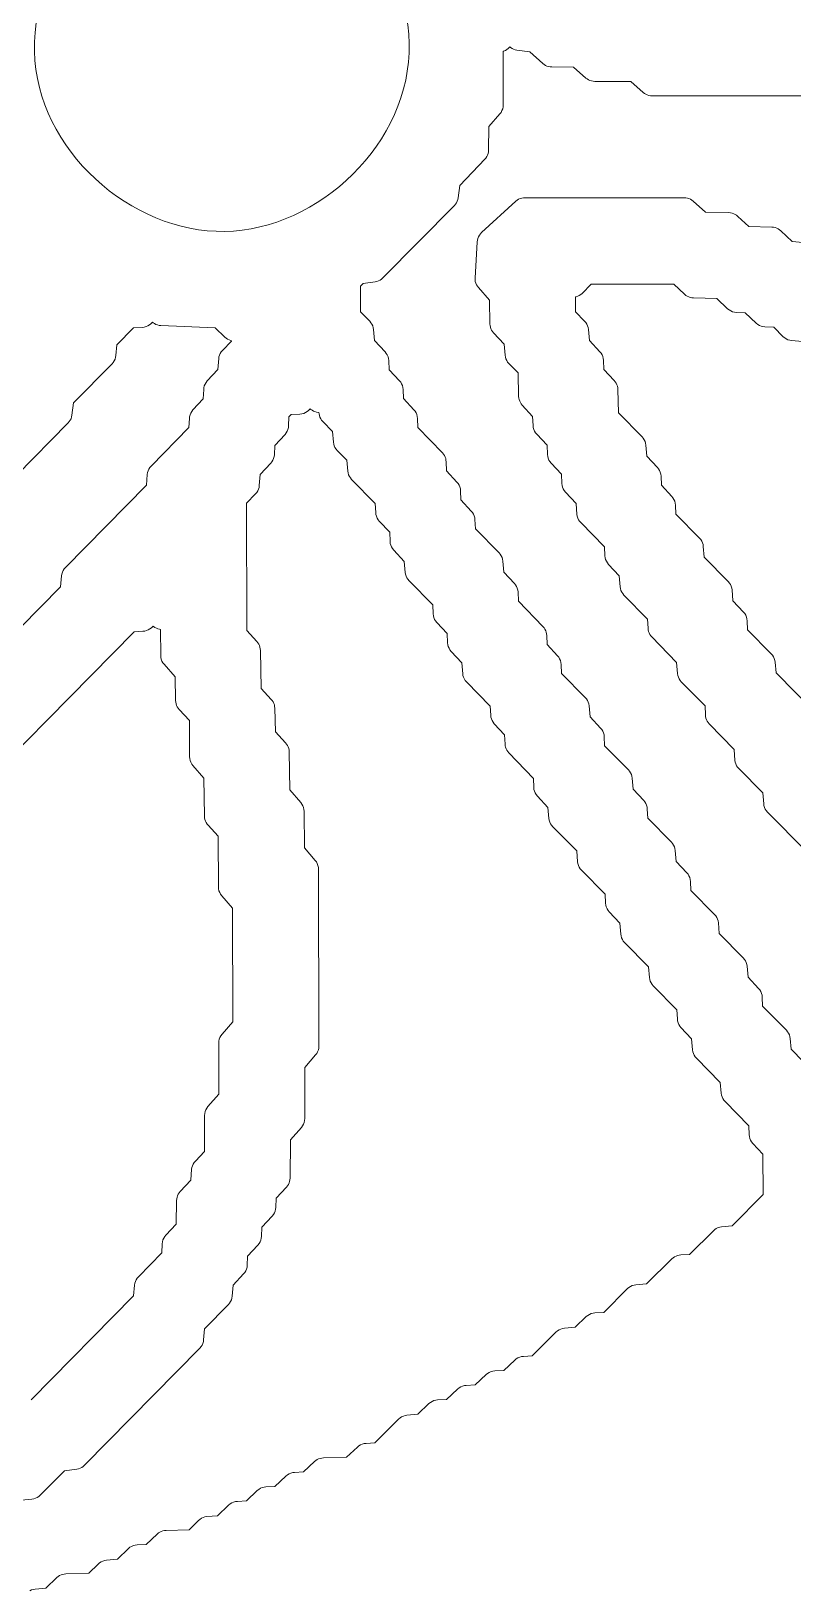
# Model space of a CAD drawing. Header units: inches. Extents: x 36 to 190, y -75 to 56.
# Drawn here: x 55.652 to 57.064, y 36.97 to 39.862 of the extents above; entities that cross this region are included whole.
import ezdxf

# ---------------------------------------------------------------- set-up
doc = ezdxf.new("R2010")
doc.units = ezdxf.units.IN
doc.layers.add('02_APPROVED_PDF_OUTLINES', color=7, linetype='Continuous', lineweight=15)

# ---------------------------------------------------------------- blocks, each defined once
blk = doc.blocks.new('01_SCALLOP')
at = {"layer": '02_APPROVED_PDF_OUTLINES'}
for points in [[(57.0823, 39.4702), (57.0623, 39.472), (57.0416, 39.4917), (57.0392, 39.4936), (57.0366, 39.4953), (57.0339, 39.4966), (57.031, 39.4976), (57.028, 39.4983), (57.0249, 39.4985), (56.9819, 39.4994), (56.9619, 39.5184), (56.9595, 39.5204), (56.9569, 39.5221), (56.9542, 39.5234), (56.9513, 39.5244), (56.9483, 39.525), (56.9452, 39.5253), (56.9018, 39.5262), (56.8788, 39.5466), (56.8764, 39.5485), (56.8738, 39.5501), (56.871, 39.5513), (56.8682, 39.5522), (56.8652, 39.5528), (56.8622, 39.5529), (56.5672, 39.553), (56.5642, 39.5528), (56.5611, 39.5523), (56.5582, 39.5513), (56.5554, 39.55), (56.5528, 39.5484), (56.5504, 39.5465), (56.4867, 39.4883), (56.4845, 39.486), (56.4826, 39.4834), (56.481, 39.4806), (56.4798, 39.4776), (56.479, 39.4745), (56.4786, 39.4713), (56.4747, 39.4041), (56.4747, 39.4009), (56.4751, 39.3977), (56.476, 39.3946), (56.4772, 39.3916), (56.4789, 39.3888), (56.4808, 39.3862), (56.5012, 39.363), (56.5022, 39.3188), (56.5024, 39.3158), (56.5031, 39.3128), (56.504, 39.31), (56.5054, 39.3072), (56.507, 39.3047), (56.5089, 39.3023), (56.5285, 39.2813), (56.5303, 39.261), (56.5308, 39.2576), (56.5318, 39.2543), (56.5333, 39.2512), (56.5351, 39.2483), (56.5373, 39.2457), (56.5545, 39.228), (56.5555, 39.1847), (56.5558, 39.1816), (56.5564, 39.1787), (56.5574, 39.1758), (56.5587, 39.1731), (56.5603, 39.1705), (56.5623, 39.1682), (56.5814, 39.1476), (56.5822, 39.1305), (56.5826, 39.127), (56.5835, 39.1235), (56.5849, 39.1203), (56.5867, 39.1173), (56.5889, 39.1145), (56.6081, 39.094), (56.6089, 39.0768), (56.6093, 39.0733), (56.6102, 39.0699), (56.6115, 39.0666), (56.6133, 39.0636), (56.6156, 39.0608), (56.6347, 39.0403), (56.6355, 39.0231), (56.6359, 39.0196), (56.6368, 39.0162), (56.6382, 39.013), (56.64, 39.0099), (56.6422, 39.0072), (56.6618, 38.9862), (56.6636, 38.9658), (56.6641, 38.9624), (56.6651, 38.9591), (56.6666, 38.956), (56.6684, 38.9531), (56.6707, 38.9505), (56.7146, 38.9058), (56.7154, 38.889), (56.7158, 38.8855), (56.7167, 38.8821), (56.7181, 38.8788), (56.7199, 38.8758), (56.7221, 38.873), (56.7417, 38.8521), (56.7435, 38.8317), (56.744, 38.8283), (56.745, 38.825), (56.7465, 38.8219), (56.7483, 38.819), (56.7506, 38.8163), (56.7945, 38.7716), (56.7953, 38.7549), (56.7956, 38.7519), (56.7963, 38.7489), (56.7973, 38.7461), (56.7986, 38.7434), (56.8003, 38.7409), (56.8022, 38.7386), (56.8482, 38.6909), (56.85, 38.6707), (56.8505, 38.6673), (56.8515, 38.664), (56.8529, 38.6609), (56.8548, 38.658), (56.857, 38.6554), (56.901, 38.6107), (56.9018, 38.5939), (56.9021, 38.5909), (56.9027, 38.588), (56.9038, 38.5851), (56.9051, 38.5825), (56.9068, 38.58), (56.9087, 38.5777), (56.9547, 38.5299), (56.9564, 38.5098), (56.957, 38.5064), (56.958, 38.5031), (56.9594, 38.4999), (56.9613, 38.497), (56.9635, 38.4944), (57.0079, 38.4493), (57.0097, 38.4293), (57.0102, 38.4259), (57.0112, 38.4226), (57.0127, 38.4194), (57.0145, 38.4165), (57.0168, 38.4139), (57.0883, 38.3415)], [(57.105, 37.9288), (57.0606, 37.974), (57.0588, 37.994), (57.0583, 37.9974), (57.0573, 38.0007), (57.0558, 38.0038), (57.054, 38.0067), (57.0517, 38.0093), (57.0078, 38.054), (57.007, 38.0708), (57.0066, 38.0743), (57.0057, 38.0777), (57.0043, 38.081), (57.0025, 38.084), (57.0003, 38.0867), (56.9807, 38.1077), (56.9789, 38.1281), (56.9784, 38.1315), (56.9774, 38.1348), (56.9759, 38.1379), (56.9741, 38.1408), (56.9718, 38.1434), (56.9274, 38.1886), (56.9257, 38.2086), (56.9251, 38.212), (56.9241, 38.2153), (56.9227, 38.2184), (56.9208, 38.2213), (56.9186, 38.2239), (56.8746, 38.2686), (56.8739, 38.2854), (56.8735, 38.2889), (56.8726, 38.2923), (56.8712, 38.2956), (56.8694, 38.2986), (56.8672, 38.3014), (56.8476, 38.3223), (56.8458, 38.3427), (56.8452, 38.3461), (56.8442, 38.3494), (56.8428, 38.3525), (56.8409, 38.3554), (56.8387, 38.3581), (56.7947, 38.4028), (56.794, 38.4195), (56.7936, 38.4231), (56.7927, 38.4265), (56.7913, 38.4297), (56.7895, 38.4328), (56.7873, 38.4355), (56.7677, 38.4565), (56.7659, 38.4769), (56.7654, 38.4803), (56.7644, 38.4836), (56.7629, 38.4867), (56.7611, 38.4896), (56.7588, 38.4922), (56.7148, 38.5369), (56.7141, 38.5537), (56.7137, 38.5572), (56.7128, 38.5606), (56.7114, 38.5639), (56.7096, 38.5669), (56.7074, 38.5696), (56.6878, 38.5906), (56.686, 38.611), (56.6855, 38.6144), (56.6845, 38.6177), (56.683, 38.6208), (56.6812, 38.6237), (56.6789, 38.6263), (56.635, 38.671), (56.6342, 38.6878), (56.6338, 38.6913), (56.6329, 38.6948), (56.6315, 38.698), (56.6297, 38.701), (56.6275, 38.7038), (56.6083, 38.7243), (56.6076, 38.7415), (56.6072, 38.7445), (56.6066, 38.7474), (56.6056, 38.7502), (56.6042, 38.7529), (56.6026, 38.7554), (56.6006, 38.7577), (56.5551, 38.805), (56.5543, 38.822), (56.5539, 38.8255), (56.553, 38.8289), (56.5517, 38.8321), (56.5498, 38.8352), (56.5476, 38.8379), (56.528, 38.8589), (56.5262, 38.8793), (56.5257, 38.8827), (56.5247, 38.886), (56.5233, 38.8891), (56.5214, 38.892), (56.5191, 38.8946), (56.4752, 38.9393), (56.4744, 38.9561), (56.474, 38.9596), (56.4731, 38.963), (56.4718, 38.9663), (56.47, 38.9693), (56.4677, 38.9721), (56.4485, 38.9926), (56.4478, 39.0098), (56.4474, 39.0133), (56.4465, 39.0167), (56.4451, 39.0199), (56.4433, 39.023), (56.4411, 39.0257), (56.4219, 39.0463), (56.4211, 39.0634), (56.4208, 39.0664), (56.4202, 39.0693), (56.4191, 39.0722), (56.4178, 39.0749), (56.4161, 39.0774), (56.4142, 39.0797), (56.3687, 39.127), (56.3679, 39.1439), (56.3675, 39.1474), (56.3666, 39.1508), (56.3652, 39.1541), (56.3634, 39.1571), (56.3612, 39.1599), (56.342, 39.1804), (56.3413, 39.1976), (56.3408, 39.2011), (56.3399, 39.2045), (56.3386, 39.2077), (56.3368, 39.2108), (56.3345, 39.2135), (56.3154, 39.2341), (56.3146, 39.2512), (56.3142, 39.2547), (56.3133, 39.2582), (56.3119, 39.2614), (56.3101, 39.2644), (56.3079, 39.2672), (56.2883, 39.2882), (56.2865, 39.3085), (56.286, 39.3119), (56.285, 39.3152), (56.2836, 39.3183), (56.2817, 39.3212), (56.2795, 39.3238), (56.2625, 39.3413), (56.2624, 39.389), (56.267, 39.3937), (56.2897, 39.397), (56.2928, 39.3977), (56.2959, 39.3987), (56.2988, 39.4002), (56.3015, 39.402), (56.3039, 39.4042), (56.4364, 39.5385), (56.4385, 39.5409), (56.4402, 39.5436), (56.4416, 39.5465), (56.4427, 39.5495), (56.4433, 39.5526), (56.4465, 39.5758), (56.4928, 39.6242), (56.4948, 39.6265), (56.4964, 39.6291), (56.4978, 39.6319), (56.4988, 39.6349), (56.4994, 39.6379), (56.4997, 39.641), (56.5005, 39.6851), (56.5208, 39.7084), (56.5229, 39.7112), (56.5246, 39.7144), (56.5259, 39.7177), (56.5267, 39.7212), (56.5269, 39.7248), (56.527, 39.8243), (56.5276, 39.8245), (56.5308, 39.8259), (56.5337, 39.8276), (56.5363, 39.8298), (56.5394, 39.8327), (56.5406, 39.8316), (56.5433, 39.8298), (56.5462, 39.8284), (56.5492, 39.8273), (56.5524, 39.8266), (56.5759, 39.8233), (56.6002, 39.8017), (56.6026, 39.7999), (56.6051, 39.7983), (56.6079, 39.7971), (56.6107, 39.7962), (56.6137, 39.7956), (56.6167, 39.7954), (56.657, 39.7952), (56.6799, 39.7749), (56.6822, 39.7731), (56.6848, 39.7715), (56.6876, 39.7703), (56.6904, 39.7694), (56.6934, 39.7688), (56.6964, 39.7686), (56.7633, 39.7684), (56.7861, 39.7482), (56.7885, 39.7463), (56.7911, 39.7448), (56.7938, 39.7435), (56.7967, 39.7426), (56.7997, 39.7421), (56.8027, 39.7419), (57.1342, 39.7418)], [(57.1037, 38.5998), (57.0327, 38.6718), (57.0309, 38.6918), (57.0304, 38.6952), (57.0294, 38.6985), (57.028, 38.7016), (57.0261, 38.7045), (57.0238, 38.7071), (56.9799, 38.7518), (56.9791, 38.7686), (56.9787, 38.7721), (56.9778, 38.7755), (56.9765, 38.7788), (56.9747, 38.7818), (56.9724, 38.7846), (56.9528, 38.8055), (56.951, 38.8259), (56.9505, 38.8293), (56.9495, 38.8326), (56.9481, 38.8357), (56.9462, 38.8386), (56.944, 38.8413), (56.8996, 38.8864), (56.8978, 38.9064), (56.8973, 38.9098), (56.8963, 38.9131), (56.8948, 38.9162), (56.893, 38.9191), (56.8907, 38.9217), (56.8467, 38.9664), (56.846, 38.9832), (56.8456, 38.9867), (56.8447, 38.9902), (56.8433, 38.9934), (56.8415, 38.9964), (56.8393, 38.9992), (56.8201, 39.0197), (56.8194, 39.0369), (56.8189, 39.0404), (56.8181, 39.0438), (56.8167, 39.0471), (56.8149, 39.0501), (56.8127, 39.0528), (56.7931, 39.0738), (56.7913, 39.0942), (56.7907, 39.0976), (56.7897, 39.1009), (56.7883, 39.104), (56.7864, 39.1069), (56.7842, 39.1095), (56.7404, 39.154), (56.7394, 39.1973), (56.7392, 39.2004), (56.7386, 39.2033), (56.7376, 39.2062), (56.7363, 39.2089), (56.7346, 39.2115), (56.7327, 39.2138), (56.7135, 39.2344), (56.7128, 39.2515), (56.7124, 39.255), (56.7115, 39.2585), (56.7101, 39.2617), (56.7083, 39.2647), (56.7061, 39.2675), (56.6865, 39.2885), (56.6847, 39.3088), (56.6841, 39.3122), (56.6832, 39.3155), (56.6817, 39.3186), (56.6799, 39.3215), (56.6777, 39.3241), (56.6607, 39.3416), (56.6606, 39.3689), (56.6619, 39.3691), (56.665, 39.3702), (56.6679, 39.3716), (56.6707, 39.3734), (56.6731, 39.3756), (56.6902, 39.3926), (56.8432, 39.3927), (56.863, 39.3739), (56.8654, 39.3719), (56.8679, 39.3703), (56.8707, 39.3689), (56.8736, 39.3679), (56.8766, 39.3673), (56.8797, 39.3671), (56.9226, 39.3661), (56.9427, 39.3471), (56.9455, 39.3449), (56.9485, 39.343), (56.9518, 39.3416), (56.9553, 39.3407), (56.9588, 39.3403), (56.9755, 39.3396), (56.9958, 39.3203), (56.9986, 39.3181), (57.0017, 39.3162), (57.0049, 39.3148), (57.0084, 39.3139), (57.0119, 39.3135), (57.0284, 39.3128), (57.046, 39.2953), (57.0486, 39.2931), (57.0515, 39.2912), (57.0546, 39.2897), (57.0579, 39.2887), (57.0614, 39.2882), (57.0814, 39.2864)], [(55.6246, 39.0382), (55.7204, 39.1353), (55.7225, 39.1378), (55.7243, 39.1404), (55.7257, 39.1433), (55.7268, 39.1464), (55.7274, 39.1495), (55.7305, 39.1725), (55.8017, 39.2451), (55.804, 39.2477), (55.8058, 39.2506), (55.8073, 39.2538), (55.8083, 39.2571), (55.8088, 39.2605), (55.8105, 39.2804), (55.8415, 39.3119), (55.8578, 39.3126), (55.8613, 39.313), (55.8647, 39.3139), (55.8679, 39.3153), (55.871, 39.3171), (55.8737, 39.3193), (55.8768, 39.3222), (55.8779, 39.3212), (55.8804, 39.3195), (55.8832, 39.318), (55.8862, 39.317), (55.8892, 39.3163), (55.8923, 39.3159), (55.9932, 39.312), (56.0107, 39.2945), (56.0132, 39.2924), (56.0159, 39.2906), (56.0189, 39.2892), (56.022, 39.2881), (56.0233, 39.2879), (56.0233, 39.2873), (56.0064, 39.2699), (56.0042, 39.2673), (56.0024, 39.2644), (56.0009, 39.2613), (56, 39.258), (55.9994, 39.2546), (55.9977, 39.2342), (55.9782, 39.2132), (55.976, 39.2105), (55.9742, 39.2074), (55.9728, 39.2041), (55.972, 39.2007), (55.9716, 39.1972), (55.9709, 39.1801), (55.9518, 39.1595), (55.9496, 39.1568), (55.9478, 39.1537), (55.9464, 39.1504), (55.9455, 39.147), (55.9451, 39.1435), (55.9444, 39.1268), (55.8742, 39.0552), (55.8719, 39.0525), (55.8701, 39.0496), (55.8686, 39.0465), (55.8676, 39.0432), (55.8671, 39.0398), (55.8654, 39.0198), (55.7153, 38.8672), (55.7131, 38.8646), (55.7112, 38.8616), (55.7097, 38.8585), (55.7087, 38.8552), (55.7082, 38.8518), (55.7065, 38.8318), (55.4096, 38.5308)], [(55.6333, 37.1381), (55.6533, 37.1399), (55.6567, 37.1405), (55.6601, 37.1415), (55.6632, 37.143), (55.6661, 37.1449), (55.6688, 37.1472), (55.7137, 37.1924), (55.7364, 37.1957), (55.7396, 37.1964), (55.7427, 37.1974), (55.7456, 37.1989), (55.7482, 37.2007), (55.7507, 37.2029), (55.9644, 37.4201), (55.9667, 37.4227), (55.9686, 37.4256), (55.97, 37.4287), (55.971, 37.4321), (55.9715, 37.4355), (55.9732, 37.4555), (56.0174, 37.5007), (56.0197, 37.5033), (56.0215, 37.5062), (56.023, 37.5093), (56.0239, 37.5126), (56.0245, 37.5161), (56.0262, 37.5364), (56.0457, 37.5574), (56.0479, 37.5602), (56.0497, 37.5632), (56.0511, 37.5665), (56.052, 37.5699), (56.0523, 37.5734), (56.0531, 37.5906), (56.0721, 37.6111), (56.0744, 37.6139), (56.0762, 37.6169), (56.0775, 37.6202), (56.0784, 37.6236), (56.0788, 37.6271), (56.0795, 37.6443), (56.0986, 37.6648), (56.1008, 37.6676), (56.1026, 37.6706), (56.104, 37.6739), (56.1048, 37.6773), (56.1052, 37.6808), (56.1059, 37.698), (56.125, 37.7185), (56.127, 37.7209), (56.1286, 37.7235), (56.1299, 37.7263), (56.1309, 37.7292), (56.1315, 37.7322), (56.1317, 37.7352), (56.1326, 37.8061), (56.1527, 37.8293), (56.1549, 37.8322), (56.1566, 37.8353), (56.1579, 37.8386), (56.1586, 37.8421), (56.1589, 37.8457), (56.159, 37.9405), (56.179, 37.9635), (56.1812, 37.9664), (56.1829, 37.9695), (56.1842, 37.9729), (56.1849, 37.9764), (56.1852, 37.98), (56.1845, 38.3079), (56.1843, 38.3114), (56.1835, 38.3149), (56.1822, 38.3183), (56.1805, 38.3214), (56.1784, 38.3243), (56.1582, 38.3474), (56.1578, 38.4153), (56.1575, 38.4189), (56.1567, 38.4223), (56.1555, 38.4257), (56.1538, 38.4288), (56.1516, 38.4316), (56.1313, 38.4548), (56.1302, 38.5257), (56.13, 38.5287), (56.1294, 38.5317), (56.1284, 38.5347), (56.1271, 38.5374), (56.1254, 38.54), (56.1235, 38.5424), (56.1045, 38.5627), (56.1035, 38.6064), (56.1032, 38.6094), (56.1026, 38.6124), (56.1017, 38.6152), (56.1003, 38.618), (56.0987, 38.6205), (56.0968, 38.6229), (56.0779, 38.6431), (56.0767, 38.7135), (56.0765, 38.7166), (56.0759, 38.7196), (56.0749, 38.7225), (56.0736, 38.7253), (56.072, 38.7278), (56.07, 38.7302), (56.0513, 38.7503), (56.0508, 38.9864), (56.0677, 39.0038), (56.0699, 39.0064), (56.0718, 39.0093), (56.0732, 39.0125), (56.0742, 39.0157), (56.0747, 39.0191), (56.0764, 39.0395), (56.0959, 39.0605), (56.0981, 39.0633), (56.0999, 39.0663), (56.1013, 39.0696), (56.1022, 39.073), (56.1026, 39.0765), (56.1033, 39.0937), (56.1224, 39.1142), (56.1246, 39.117), (56.1264, 39.12), (56.1277, 39.1233), (56.1286, 39.1267), (56.129, 39.1302), (56.1297, 39.1469), (56.1338, 39.1511), (56.1501, 39.1518), (56.1536, 39.1522), (56.157, 39.1531), (56.1602, 39.1545), (56.1633, 39.1563), (56.166, 39.1585), (56.1691, 39.1614), (56.17, 39.1605), (56.1725, 39.1588), (56.1751, 39.1574), (56.1778, 39.1563), (56.1807, 39.1556), (56.1852, 39.1547), (56.1855, 39.1524), (56.1861, 39.1492), (56.1872, 39.1462), (56.1886, 39.1432), (56.1903, 39.1405), (56.1924, 39.1381), (56.2103, 39.1198), (56.2121, 39.0997), (56.2126, 39.0963), (56.2136, 39.093), (56.215, 39.0899), (56.2169, 39.087), (56.2191, 39.0844), (56.237, 39.0661), (56.2387, 39.046), (56.2393, 39.0426), (56.2403, 39.0393), (56.2417, 39.0362), (56.2436, 39.0333), (56.2458, 39.0307), (56.2898, 38.986), (56.2905, 38.9692), (56.2909, 38.9657), (56.2918, 38.9623), (56.2932, 38.959), (56.295, 38.956), (56.2972, 38.9532), (56.3164, 38.9327), (56.3172, 38.9155), (56.3176, 38.912), (56.3185, 38.9086), (56.3198, 38.9054), (56.3217, 38.9023), (56.3239, 38.8996), (56.3435, 38.8786), (56.3453, 38.8582), (56.3458, 38.8548), (56.3468, 38.8515), (56.3482, 38.8484), (56.3501, 38.8455), (56.3523, 38.8429), (56.3963, 38.7982), (56.3971, 38.7814), (56.3975, 38.7779), (56.3984, 38.7745), (56.3997, 38.7712), (56.4015, 38.7682), (56.4038, 38.7654), (56.4229, 38.7449), (56.4237, 38.7277), (56.4241, 38.7242), (56.425, 38.7208), (56.4264, 38.7176), (56.4282, 38.7145), (56.4304, 38.7118), (56.45, 38.6908), (56.4518, 38.6704), (56.4523, 38.667), (56.4533, 38.6637), (56.4548, 38.6606), (56.4566, 38.6577), (56.4589, 38.6551), (56.5028, 38.6104), (56.5036, 38.5936), (56.504, 38.5901), (56.5049, 38.5867), (56.5063, 38.5834), (56.5081, 38.5804), (56.5103, 38.5776), (56.5295, 38.5571), (56.5302, 38.5399), (56.5306, 38.5369), (56.5312, 38.534), (56.5322, 38.5312), (56.5336, 38.5285), (56.5353, 38.526), (56.5372, 38.5237), (56.5827, 38.4764), (56.5835, 38.4595), (56.5839, 38.4559), (56.5848, 38.4525), (56.5861, 38.4493), (56.588, 38.4463), (56.5902, 38.4435), (56.6098, 38.4225), (56.6116, 38.4021), (56.6121, 38.3987), (56.6131, 38.3954), (56.6146, 38.3923), (56.6164, 38.3894), (56.6187, 38.3868), (56.6631, 38.3417), (56.6648, 38.3217), (56.6653, 38.3183), (56.6663, 38.315), (56.6678, 38.3118), (56.6697, 38.3089), (56.6719, 38.3063), (56.7159, 38.2616), (56.7166, 38.2448), (56.717, 38.2413), (56.7179, 38.2379), (56.7193, 38.2347), (56.7211, 38.2316), (56.7233, 38.2289), (56.7429, 38.2079), (56.7447, 38.1875), (56.7452, 38.1841), (56.7462, 38.1808), (56.7477, 38.1777), (56.7495, 38.1748), (56.7518, 38.1722), (56.7962, 38.1271), (56.7979, 38.107), (56.7985, 38.1036), (56.7995, 38.1003), (56.8009, 38.0972), (56.8028, 38.0943), (56.805, 38.0917), (56.849, 38.047), (56.8497, 38.0302), (56.8501, 38.0267), (56.851, 38.0233), (56.8524, 38.02), (56.8542, 38.017), (56.8564, 38.0143), (56.876, 37.9933), (56.8778, 37.9729), (56.8784, 37.9695), (56.8794, 37.9662), (56.8808, 37.9631), (56.8827, 37.9602), (56.8849, 37.9576), (56.9293, 37.9124), (56.9311, 37.8924), (56.9316, 37.889), (56.9326, 37.8857), (56.9341, 37.8826), (56.9359, 37.8797), (56.9382, 37.8771), (56.9821, 37.8324), (56.9829, 37.8156), (56.9833, 37.8121), (56.9842, 37.8087), (56.9855, 37.8054), (56.9874, 37.8024), (56.9896, 37.7996), (57.0083, 37.7795), (57.0085, 37.7046), (56.9514, 37.6467), (56.9318, 37.645), (56.9284, 37.6444), (56.9251, 37.6434), (56.9219, 37.6419), (56.919, 37.64), (56.9164, 37.6377), (56.8724, 37.5935), (56.856, 37.5927), (56.853, 37.5924), (56.85, 37.5917), (56.8472, 37.5907), (56.8445, 37.5893), (56.8419, 37.5876), (56.8396, 37.5856), (56.7925, 37.5393), (56.7728, 37.5375), (56.7693, 37.5369), (56.766, 37.5359), (56.7628, 37.5344), (56.7599, 37.5325), (56.7573, 37.5302), (56.7133, 37.486), (56.697, 37.4852), (56.6934, 37.4848), (56.69, 37.4839), (56.6867, 37.4825), (56.6836, 37.4806), (56.6809, 37.4784), (56.6602, 37.4587), (56.6402, 37.4569), (56.6368, 37.4563), (56.6334, 37.4553), (56.6303, 37.4538), (56.6274, 37.4519), (56.6247, 37.4496), (56.5807, 37.4054), (56.5644, 37.4046), (56.5609, 37.4042), (56.5574, 37.4033), (56.5541, 37.4019), (56.551, 37.4), (56.5483, 37.3977), (56.5281, 37.3785), (56.5114, 37.3777), (56.5078, 37.3773), (56.5044, 37.3764), (56.5011, 37.375), (56.498, 37.3731), (56.4953, 37.3709), (56.475, 37.3516), (56.4583, 37.3509), (56.4548, 37.3504), (56.4513, 37.3495), (56.448, 37.3481), (56.445, 37.3463), (56.4422, 37.344), (56.422, 37.3247), (56.4053, 37.324), (56.4017, 37.3236), (56.3983, 37.3226), (56.395, 37.3212), (56.3919, 37.3194), (56.3892, 37.3171), (56.3685, 37.2974), (56.3485, 37.2956), (56.3451, 37.2951), (56.3418, 37.294), (56.3386, 37.2926), (56.3357, 37.2906), (56.333, 37.2883), (56.2891, 37.2441), (56.2727, 37.2434), (56.2692, 37.2429), (56.2657, 37.242), (56.2624, 37.2406), (56.2594, 37.2388), (56.2566, 37.2365), (56.2366, 37.2175), (56.1937, 37.2165), (56.1906, 37.2162), (56.1876, 37.2156), (56.1847, 37.2146), (56.182, 37.2132), (56.1794, 37.2116), (56.177, 37.2096), (56.1568, 37.1903), (56.1401, 37.1896), (56.1366, 37.1892), (56.1331, 37.1882), (56.1298, 37.1868), (56.1267, 37.185), (56.124, 37.1827), (56.1038, 37.1635), (56.0871, 37.1627), (56.0835, 37.1623), (56.0801, 37.1614), (56.0768, 37.16), (56.0737, 37.1581), (56.071, 37.1558), (56.0507, 37.1366), (56.034, 37.1358), (56.0305, 37.1354), (56.027, 37.1345), (56.0237, 37.1331), (56.0207, 37.1312), (56.0179, 37.129), (55.9972, 37.1093), (55.9773, 37.1075), (55.9738, 37.1069), (55.9705, 37.1059), (55.9674, 37.1044), (55.9645, 37.1025), (55.9619, 37.1003), (55.9446, 37.083), (55.902, 37.0821), (55.8989, 37.0818), (55.8959, 37.0812), (55.893, 37.0802), (55.8902, 37.0788), (55.8876, 37.0772), (55.8853, 37.0752), (55.8651, 37.0559), (55.8484, 37.0552), (55.8448, 37.0547), (55.8414, 37.0538), (55.8381, 37.0524), (55.835, 37.0506), (55.8323, 37.0483), (55.8116, 37.0286), (55.7916, 37.0268), (55.7882, 37.0263), (55.7849, 37.0252), (55.7817, 37.0238), (55.7788, 37.0219), (55.7762, 37.0196), (55.7589, 37.0024), (55.7163, 37.0014), (55.7132, 37.0011), (55.7102, 37.0005), (55.7073, 36.9995), (55.7046, 36.9982), (55.702, 36.9965), (55.6996, 36.9945), (55.679, 36.9748), (55.659, 36.973), (55.6556, 36.9725), (55.6523, 36.9715), (55.6491, 36.97)], [(55.483, 38.3836), (55.8426, 38.7482), (55.8588, 38.749), (55.8624, 38.7494), (55.8658, 38.7503), (55.869, 38.7517), (55.872, 38.7535), (55.8748, 38.7557), (55.8779, 38.7586), (55.8788, 38.7577), (55.8812, 38.756), (55.8839, 38.7546), (55.8866, 38.7535), (55.8895, 38.7528), (55.8917, 38.7523), (55.892, 38.7043), (55.8923, 38.7007), (55.8931, 38.6972), (55.8943, 38.6939), (55.896, 38.6908), (55.8982, 38.6879), (55.9185, 38.6647), (55.9195, 38.6205), (55.9198, 38.6175), (55.9204, 38.6145), (55.9214, 38.6117), (55.9227, 38.6089), (55.9243, 38.6064), (55.9263, 38.6041), (55.9451, 38.5839), (55.9454, 38.5164), (55.9457, 38.5129), (55.9465, 38.5094), (55.9478, 38.5061), (55.9495, 38.5029), (55.9516, 38.5001), (55.9719, 38.4769), (55.973, 38.406), (55.9733, 38.403), (55.9739, 38.4), (55.9749, 38.3971), (55.9762, 38.3943), (55.9778, 38.3917), (55.9798, 38.3894), (55.9986, 38.3692), (55.999, 38.2749), (55.9993, 38.2714), (56, 38.2679), (56.0013, 38.2645), (56.003, 38.2614), (56.0052, 38.2586), (56.0253, 38.2356), (56.0257, 38.0251), (56.0057, 38.002), (56.0035, 37.9992), (56.0018, 37.996), (56.0006, 37.9927), (55.9998, 37.9892), (55.9995, 37.9856), (55.9995, 37.8909), (55.9794, 37.8678), (55.9773, 37.865), (55.9755, 37.8618), (55.9743, 37.8585), (55.9735, 37.855), (55.9733, 37.8514), (55.9731, 37.7843), (55.9562, 37.7668), (55.954, 37.7642), (55.9521, 37.7613), (55.9507, 37.7582), (55.9497, 37.7549), (55.9492, 37.7515), (55.9475, 37.7311), (55.928, 37.7101), (55.9261, 37.7078), (55.9244, 37.7052), (55.9231, 37.7025), (55.9222, 37.6996), (55.9216, 37.6966), (55.9213, 37.6936), (55.9205, 37.6499), (55.9016, 37.6296), (55.8994, 37.6268), (55.8976, 37.6238), (55.8962, 37.6205), (55.8953, 37.6171), (55.8949, 37.6136), (55.8943, 37.5968), (55.8505, 37.5521), (55.8482, 37.5495), (55.8464, 37.5465), (55.845, 37.5434), (55.844, 37.5401), (55.8434, 37.5367), (55.8418, 37.5168), (55.6518, 37.3241)]]:
    blk.add_lwpolyline(points, dxfattribs=at)
blk.add_open_spline([(55.9985, 40.2262), (56.1719, 40.2289), (56.3492, 40.0223), (56.3526, 39.8387), (56.3561, 39.6545), (56.1847, 39.4933), (56.0107, 39.4905), (55.8376, 39.4876), (55.6619, 39.6414), (55.658, 39.8246), (55.654, 40.0091), (55.8242, 40.2234), (55.9985, 40.2262)], degree=3, knots=[0, 0, 0, 0, 0.249648, 0.249648, 0.249648, 0.50001, 0.50001, 0.50001, 0.749068, 0.749068, 0.749068, 1, 1, 1, 1], dxfattribs=at)

msp = doc.modelspace()

# ---------------------------------------------------------------- block references
msp.add_blockref('01_SCALLOP', (0, 0))

doc.saveas('drawing.dxf')
